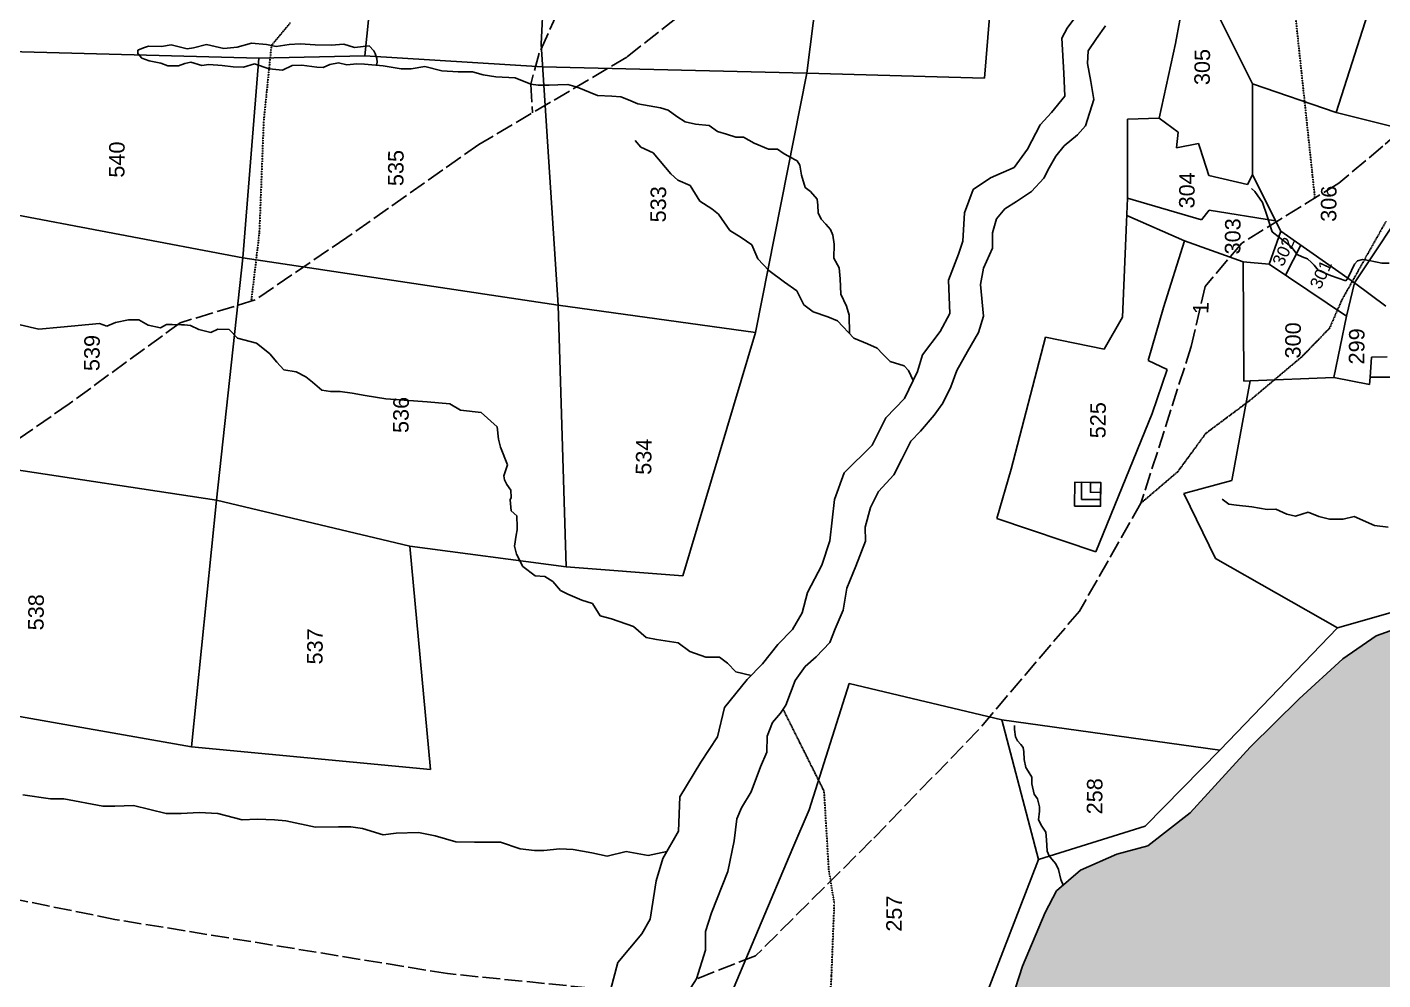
# Model space of a CAD drawing. Header units: inches. Extents: x 343459 to 349076, y 1589263 to 1597215.
# Drawn here: x 344464 to 345382, y 1592079 to 1592724 of the extents above; entities that cross this region are included whole.
import ezdxf

# ---------------------------------------------------------------- set-up
doc = ezdxf.new("R2010")
doc.units = ezdxf.units.IN
doc.header["$MEASUREMENT"] = 0
doc.linetypes.add('ACAD_ISO02W100', pattern=[15, 12, -3])
doc.linetypes.add('ACAD_ISO07W100', pattern=[3, 0, -3])
for name, color, linetype in [('CARTTRACK', 30, 'ACAD_ISO02W100'), ('NALA', 4, 'Continuous'), ('SQUAREWELL', 5, 'Continuous'), ('SURVEY_BND', 7, 'Continuous'), ('SURVEY_NO', 7, 'Continuous'), ('WATER_BODY', 4, 'Continuous')]:
    doc.layers.add(name, color=color, linetype=linetype)
doc.layers.add('FOOTPATH', color=150, linetype='ACAD_ISO07W100', lineweight=30)
doc.styles.get("Standard").update_dxf_attribs({"font": 'arial.ttf'})

# ---------------------------------------------------------------- blocks, each defined once
blk = doc.blocks.new('123')
at = {"layer": 'SQUAREWELL'}
for points in [[(-3.04, 4.2), (0.8, 4.2), (0.8, 0), (-3.04, 0)], [(-1.97, 3.09), (0.8, 3.09), (0.8, 0), (-1.97, 0)], [(0.8, 0), (-0.8, 0), (-0.8, 1.65), (0.8, 1.65)]]:
    blk.add_lwpolyline(points, close=True, dxfattribs=at)

msp = doc.modelspace()

# ---------------------------------------------------------------- hatches: boundary and pattern name
at = {"layer": 'WATER_BODY'}
h = msp.add_hatch(dxfattribs=at)
h.set_pattern_fill('DASH', color=256, scale=20, angle=89.4935, style=0)
h.set_pattern_definition([(89.4935, (347145.951, 1586976.724), (-10.405588, 10.591208), [10.498808, -10.498808])])
h.paths.add_polyline_path([(346591.85, 1592686.75), (346588.3, 1592685.34), (346583.29, 1592678.43), (346581.71, 1592670.62), (346576.91, 1592660.36), (346570.68, 1592650.83), (346571.02, 1592643.96), (346575.57, 1592635.54), (346582.9, 1592624.85), (346592.61, 1592617.25), (346599.14, 1592617.29), (346602.32, 1592618.44), (346605.19, 1592624.22), (346611.9, 1592635.06), (346625.55, 1592650.65), (346632.51, 1592663.5), (346644.02, 1592673.75), (346648.69, 1592688.14), (346643.07, 1592691.89), (346634.31, 1592692.45), (346625.28, 1592691.25), (346610.28, 1592687.95)])
h.paths.add_polyline_path([(346128.85, 1593211.57), (346095.5, 1593197.95), (346040.3, 1593174.24), (345987.39, 1593165.58), (345957.77, 1593164.33), (345938.37, 1593156.93), (345910.05, 1593131.47), (345866.47, 1593114.58), (345850.37, 1593104.44), (345817.66, 1593095.35), (345745.15, 1593081.42), (345677.63, 1593065.07), (345677.22, 1593052.68), (345686.17, 1593039.89), (345706.34, 1593031.85), (345725.98, 1593031.67), (345742.62, 1593035.16), (345779.48, 1593041.48), (345810.64, 1593045.74), (345824.8, 1593041.68), (345850.99, 1593031.47), (345877.88, 1593010.58), (345891.64, 1592995.03), (345905.34, 1592972.53), (345922.67, 1592950.9), (345941.47, 1592915.29), (345959.7, 1592892.44), (345978.85, 1592870.8), (345994.01, 1592856.7), (346028.58, 1592837.64), (346047.85, 1592830.21), (346059.55, 1592820.73), (346070.32, 1592808.23), (346084.74, 1592799.33), (346108.17, 1592793.68), (346120.53, 1592791.46), (346140.5, 1592794.91), (346158.99, 1592801.4), (346174.15, 1592807.32), (346191.39, 1592809.89), (346207.15, 1592814.89), (346219.06, 1592829.31), (346248.53, 1592850.58), (346283.77, 1592871.75), (346301.41, 1592885.51), (346315.34, 1592889.62), (346323.01, 1592901.95), (346335.3, 1592925.44), (346335.42, 1592938.75), (346335.61, 1592961.13), (346329.22, 1592989.62), (346320.46, 1593024.07), (346317.23, 1593034.39), (346317.94, 1593046.48), (346321.98, 1593060.06), (346333.38, 1593084.16), (346342.63, 1593105.85), (346344.59, 1593122.78), (346344.77, 1593143.04), (346345.01, 1593170.07), (346334.48, 1593182.49), (346321.97, 1593193.44), (346309.64, 1593200.19), (346299.59, 1593200.04), (346283, 1593203.21), (346269.44, 1593207.27), (346258.31, 1593213.42), (346242.62, 1593234.51), (346232.18, 1593249.72), (346223.44, 1593251.31)])
h.paths.add_polyline_path([(345966.66, 1592458.92), (345949.08, 1592442.01), (345936.03, 1592428.2), (345944.34, 1592414.79), (345952.97, 1592394.12), (345960.3, 1592381.31), (345960.1, 1592367.58), (345963.72, 1592355.58), (345975.63, 1592351.16), (345986.37, 1592351.36), (345999.56, 1592355.65), (346007.52, 1592368.92), (346019.22, 1592398.84), (346031.34, 1592417.36), (346050.19, 1592423.08), (346082.23, 1592418.09), (346126.02, 1592408.09), (346158.22, 1592401.71), (346194.01, 1592394.53), (346217.85, 1592393.34), (346230.05, 1592399.7), (346244.19, 1592403.89), (346268.7, 1592407.01), (346281.67, 1592411.99), (346285.06, 1592417.85), (346285.09, 1592421.97), (346267.8, 1592419.76), (346243.45, 1592413.9), (346228.39, 1592416.19), (346219.43, 1592421.96), (346212.32, 1592437.71), (346189.94, 1592444.01), (346139.91, 1592454.68), (346099.04, 1592463.48), (346057.79, 1592467.39), (346029.65, 1592475.87), (346004.59, 1592476.68), (345983.41, 1592470.15)])
h.paths.add_polyline_path([(345778.58, 1592423.42), (345707.82, 1592395.13), (345650.78, 1592372.33), (345564.78, 1592336.87), (345531.74, 1592336.55), (345470.93, 1592331.83), (345409, 1592322.95), (345377.02, 1592311.59), (345354.38, 1592296.02), (345324.89, 1592268.87), (345291.74, 1592236.06), (345251.21, 1592191.73), (345222.51, 1592169.45), (345201.45, 1592163.63), (345176.98, 1592152.96), (345160.73, 1592138.83), (345153.1, 1592124.25), (345137.64, 1592087.84), (345124.99, 1592048.63), (345107.95, 1592016.42), (345079.43, 1591965.12), (345064.36, 1591928.45), (345057.79, 1591910.42), (345047.4, 1591889.94), (345036.43, 1591863.69), (345023.1, 1591835.5), (345021.64, 1591830.92), (345028.31, 1591830.87), (345037.13, 1591833.72), (345051.31, 1591838.94), (345063.92, 1591848.17), (345075.18, 1591855.01), (345100.54, 1591861.52), (345119.8, 1591868.03), (345146.12, 1591889.69), (345168.92, 1591904.7), (345192.23, 1591917.05), (345211.47, 1591922.48), (345223.27, 1591933.13), (345241.61, 1591955.93), (345261.79, 1591976.04), (345292.93, 1591999.8), (345334.77, 1592027.46), (345374.92, 1592046.11), (345434.4, 1592077.89), (345478.79, 1592100.47), (345529.69, 1592127.25), (345557.62, 1592142.96), (345594.96, 1592160.16), (345631.3, 1592177.07), (345652.77, 1592191.57), (345691.94, 1592209.42), (345715.38, 1592222.25), (345733.44, 1592228.27), (345761.54, 1592237.7), (345786.07, 1592244.84), (345812.78, 1592249.12), (345843.31, 1592254.7), (345860.21, 1592261.07), (345879.31, 1592272.25), (345901.69, 1592282.93), (345927.93, 1592289.71), (345950.65, 1592295.19), (345958.87, 1592300.79), (345965.03, 1592310.32), (345966.45, 1592323.13), (345960.82, 1592335.31), (345949.17, 1592350.16), (345938.95, 1592365.98), (345933.38, 1592380.41), (345927.36, 1592408.11), (345923.41, 1592419.76), (345911.5, 1592426.73), (345821.71, 1592434.33)])
h.paths.add_polyline_path([(345100.47, 1593991.49), (345089.72, 1593969.04), (345080.08, 1593939.54), (345074.68, 1593912.59), (345079.43, 1593892.11), (345087.32, 1593882.89), (345103.86, 1593871.24), (345126.46, 1593867.27), (345153.89, 1593867.02), (345170.63, 1593877.44), (345178.06, 1593895.46), (345179.56, 1593906.26), (345182.96, 1593919.38), (345183.1, 1593934.88), (345183.07, 1593958.59), (345178.33, 1593979.53), (345173.72, 1593988.03), (345157.63, 1593998.5), (345139.98, 1594003.35), (345124.03, 1594003.49), (345110.63, 1593999.62)])
h.paths.add_polyline_path([(345305.93, 1594011.34), (345293.55, 1594008.84), (345285.98, 1593998.17), (345292.9, 1593972.07), (345298.02, 1593961.94), (345302.61, 1593929.67), (345312.93, 1593921.12), (345328.54, 1593921.31), (345338.95, 1593922.19), (345347.52, 1593935.46), (345345.66, 1593946.54), (345342.26, 1593965.45), (345339.1, 1593976.55), (345338.58, 1593991.2), (345335.1, 1594001.97), (345327.67, 1594007.24), (345316.99, 1594012.22)])
h.paths.add_polyline_path([(346538.62, 1594255.63), (346532.89, 1594246.67), (346527.46, 1594228.83), (346528.84, 1594209.65), (346536.37, 1594202.17), (346542.28, 1594206.52), (346546.38, 1594213.1), (346546.8, 1594219.52), (346550.57, 1594231.06), (346563.69, 1594241.23), (346576, 1594244.06), (346592.1, 1594238.41), (346612.94, 1594230.88), (346614.35, 1594233.94), (346614.37, 1594236.53), (346613.46, 1594240.27), (346607.76, 1594244.93), (346603.36, 1594247.5), (346596.51, 1594252.43), (346583.98, 1594260.65), (346570.64, 1594263.08), (346547.51, 1594258.25)])
h.paths.add_polyline_path([(346778.27, 1593610.2), (346768.75, 1593597.58), (346756.85, 1593580.27), (346745.01, 1593558.23), (346741.03, 1593550.89), (346739.87, 1593544.47), (346740.77, 1593539.44), (346743.7, 1593534.55), (346749.14, 1593529.95), (346753.5, 1593526.78), (346761.77, 1593522.78), (346777.07, 1593516.37), (346794.71, 1593514.47), (346808.03, 1593514.2), (346817.46, 1593517.1), (346823.17, 1593524.89), (346825.08, 1593529.27), (346828.14, 1593538.34), (346831.31, 1593542.71), (346834.45, 1593542.68), (346840.71, 1593541.68), (346852.17, 1593533.74), (346855.02, 1593537.01), (346855.07, 1593543.12), (346855.01, 1593547.99), (346860.57, 1593562.96), (346859.7, 1593573.52), (346845.45, 1593586.11), (346828, 1593598.73), (346809.25, 1593608.48), (346794.42, 1593612.41)])
h.paths.add_polyline_path([(346077.1, 1592904.7), (346078.3, 1593039.69), (346062.18, 1593039.84), (346060.99, 1592904.84)], flags=24)
h.paths.add_polyline_path([(346041.38, 1592951.32), (346041.88, 1593007.62), (346025.42, 1593007.77), (346024.92, 1592951.47)], flags=24)
h.paths.add_polyline_path([(346047.61, 1592310.63), (346048.86, 1592452.5), (346032.75, 1592452.64), (346031.5, 1592310.77)], flags=9)
h.paths.add_polyline_path([(345537.87, 1592147.53), (345539.4, 1592320.42), (345523.29, 1592320.57), (345521.76, 1592147.67)], flags=24)
h.paths.add_polyline_path([(346807.42, 1593543.18), (346807.67, 1593571.76), (346791.69, 1593571.9), (346791.43, 1593543.32)], flags=24)

# ---------------------------------------------------------------- linework, layer by layer
at = {"layer": 'CARTTRACK'}
for p, q in [((344847.41, 1592787.58), (344810.56, 1592705.83)), ((344950.06, 1592766.67), (344869.85, 1592703.18)), ((344869.85, 1592703.18), (344769.84, 1592644.15)), ((344810.56, 1592705.83), (344804.89, 1592684.83)), ((345448.79, 1592701.44), (345381.47, 1592642.89)), ((344804.89, 1592684.83), (344806.15, 1592665.58)), ((344769.84, 1592644.15), (344680.48, 1592581.14)), ((345381.47, 1592642.89), (345351.71, 1592617.81)), ((345351.71, 1592617.81), (345286.21, 1592577.39)), ((344680.48, 1592581.14), (344618.44, 1592538.92)), ((345286.21, 1592577.39), (345261.34, 1592548.04)), ((345261.34, 1592548.04), (345251.84, 1592507.28)), ((344618.44, 1592538.92), (344567.73, 1592523.42)), ((344567.73, 1592523.42), (344492.53, 1592468.63)), ((345251.84, 1592507.28), (345217.85, 1592401.27)), ((344492.53, 1592468.63), (344443.65, 1592434.38)), ((345217.85, 1592401.27), (345176.17, 1592328.21)), ((345176.17, 1592328.21), (345107.96, 1592247.85)), ((345107.96, 1592247.85), (345035.57, 1592173.15)), ((345035.57, 1592173.15), (344957.02, 1592094.84)), ((344523.43, 1592119.56), (344372.94, 1592150.06)), ((344748.62, 1592082.84), (344523.43, 1592119.56)), ((344957.02, 1592094.84), (344917, 1592079.3)), ((344858.88, 1592071.73), (344748.62, 1592082.84))]:
    msp.add_line(p, q, dxfattribs=at)
at = {"layer": 'FOOTPATH', "ltscale": 0.01}
for p, q in [((345335.67, 1592607.91), (345322.48, 1592731.56)), ((344642.28, 1592726.66), (344629.36, 1592711.1)), ((344629.36, 1592711.1), (344624.11, 1592659.93)), ((344624.11, 1592659.93), (344621.18, 1592584.43)), ((345383.51, 1592591.9), (345353.72, 1592538.85)), ((344621.18, 1592584.43), (344615.68, 1592538.07)), ((345353.72, 1592538.85), (345345.37, 1592519.63)), ((345345.37, 1592519.63), (345326.52, 1592500.21)), ((345326.52, 1592500.21), (345291.81, 1592470.99)), ((345291.81, 1592470.99), (345261.61, 1592448.4)), ((345261.61, 1592448.4), (345242.41, 1592422.26)), ((345242.41, 1592422.26), (345217.85, 1592401.27)), ((345003.49, 1592206.25), (344975.7, 1592261.92)), ((345006.69, 1592153.19), (345003.49, 1592206.25)), ((345010.39, 1592130.29), (345006.69, 1592153.19)), ((345008.49, 1592081.44), (345010.39, 1592130.29)), ((345003.85, 1591997.67), (345008.49, 1592081.44))]:
    msp.add_line(p, q, dxfattribs=at)
at = {"layer": 'NALA'}
for p, q in [((345167.94, 1592722.79), (345181.4, 1592741.03)), ((345164.29, 1592716.11), (345167.94, 1592722.79)), ((345193.82, 1592724.33), (345187.68, 1592715.78)), ((344554.98, 1592710.51), (344561.65, 1592711.56)), ((344561.65, 1592711.56), (344572.45, 1592708.82)), ((344576.61, 1592709.62), (344585.51, 1592711.9)), ((344585.51, 1592711.9), (344597.23, 1592709.16)), ((344606.12, 1592709.92), (344615.85, 1592712.61)), ((344615.85, 1592712.61), (344626.1, 1592711.68)), ((344626.1, 1592711.68), (344632.61, 1592710.52)), ((344632.61, 1592710.52), (344641.46, 1592711.69)), ((344641.46, 1592711.69), (344648.96, 1592712.32)), ((344648.96, 1592712.32), (344659.08, 1592711.54)), ((344659.08, 1592711.54), (344669.75, 1592711.44)), ((344669.75, 1592711.44), (344678.5, 1592712.06)), ((344678.5, 1592712.06), (344685.69, 1592709.78)), ((345165.75, 1592692.36), (345164.29, 1592716.11)), ((345187.68, 1592715.78), (345182.04, 1592707.47)), ((344538.99, 1592705.79), (344539.01, 1592707.87)), ((344541.74, 1592702.43), (344538.99, 1592705.79)), ((344539.01, 1592707.87), (344542.91, 1592709.64)), ((344546.58, 1592700.72), (344541.74, 1592702.43)), ((344542.91, 1592709.64), (344546.25, 1592710.58)), ((344546.25, 1592710.58), (344554.98, 1592710.51)), ((344572.45, 1592708.82), (344576.61, 1592709.62)), ((344597.23, 1592709.16), (344606.12, 1592709.92)), ((344685.69, 1592709.78), (344695.51, 1592710.81)), ((344695.51, 1592710.81), (344698.81, 1592707.59)), ((344698.81, 1592707.59), (344699.62, 1592705.78)), ((344699.62, 1592705.78), (344700.7, 1592702.29)), ((344700.7, 1592702.29), (344700.96, 1592699.93)), ((345182.04, 1592707.47), (345181.71, 1592698.86)), ((344554.47, 1592699.12), (344546.58, 1592700.72)), ((344559.38, 1592697.41), (344554.47, 1592699.12)), ((344566.59, 1592697.35), (344559.38, 1592697.41)), ((344570.91, 1592698.84), (344566.59, 1592697.35)), ((344574.8, 1592699.78), (344570.91, 1592698.84)), ((344582.41, 1592697.49), (344574.8, 1592699.78)), ((344586.99, 1592698.14), (344582.41, 1592697.49)), ((344596.14, 1592697.64), (344586.99, 1592698.14)), ((344603.56, 1592696.64), (344596.14, 1592697.64)), ((344610.49, 1592696.44), (344603.56, 1592696.64)), ((344618, 1592698.73), (344610.49, 1592696.44)), ((344627.82, 1592695.31), (344618, 1592698.73)), ((344636.97, 1592694.4), (344627.82, 1592695.31)), ((344643.51, 1592697.53), (344636.97, 1592694.4)), ((344649.98, 1592697.77), (344643.51, 1592697.53)), ((344660.23, 1592696.43), (344649.98, 1592697.77)), ((344664.39, 1592696.25), (344660.23, 1592696.43)), ((344668.84, 1592698.16), (344664.39, 1592696.25)), ((344674.82, 1592699.49), (344668.84, 1592698.16)), ((344680.35, 1592698.06), (344674.82, 1592699.49)), ((344687.16, 1592698.69), (344680.35, 1592698.06)), ((344692.43, 1592698.51), (344687.16, 1592698.69)), ((344705.14, 1592697.27), (344692.43, 1592698.51)), ((344700.96, 1592699.93), (344700.63, 1592697.71)), ((344717.19, 1592695.36), (344705.14, 1592697.27)), ((344723.99, 1592695.3), (344717.19, 1592695.36)), ((344733.29, 1592696.88), (344723.99, 1592695.3)), ((344744.78, 1592693.86), (344733.29, 1592696.88)), ((344755.84, 1592693.34), (344744.78, 1592693.86)), ((344765.55, 1592693.25), (344755.84, 1592693.34)), ((344772.6, 1592691.24), (344765.55, 1592693.25)), ((345181.71, 1592698.86), (345183.88, 1592686.69)), ((344781.19, 1592689.92), (344772.6, 1592691.24)), ((344794.36, 1592689.25), (344781.19, 1592689.92)), ((344804.89, 1592684.83), (344794.36, 1592689.25)), ((344809.86, 1592684.23), (344804.89, 1592684.83)), ((344817.26, 1592684.16), (344809.86, 1592684.23)), ((344823.23, 1592684.44), (344817.26, 1592684.16)), ((344829.97, 1592684.6), (344823.23, 1592684.44)), ((344836.25, 1592683), (344829.97, 1592684.6)), ((345166.33, 1592676.77), (345165.75, 1592692.36)), ((345183.88, 1592686.69), (345186.05, 1592674.52)), ((344850.01, 1592677.31), (344836.25, 1592683)), ((344859.68, 1592676.72), (344850.01, 1592677.31)), ((344865.83, 1592676.42), (344859.68, 1592676.72)), ((344871.09, 1592674.23), (344865.83, 1592676.42)), ((345157.38, 1592665.81), (345166.33, 1592676.77)), ((345186.05, 1592674.52), (345180.33, 1592656.84)), ((344877.47, 1592671.54), (344871.09, 1592674.23)), ((344892.8, 1592668.99), (344877.47, 1592671.54)), ((344897.97, 1592667.43), (344892.8, 1592668.99)), ((344903.83, 1592663.15), (344897.97, 1592667.43)), ((345149.64, 1592657.49), (345157.38, 1592665.81)), ((344909.37, 1592659.35), (344903.83, 1592663.15)), ((344916.37, 1592657.93), (344909.37, 1592659.35)), ((344925.59, 1592656.88), (344916.37, 1592657.93)), ((344931.3, 1592653), (344925.59, 1592656.88)), ((345141.11, 1592641.02), (345149.64, 1592657.49)), ((345180.33, 1592656.84), (345174.96, 1592650.56)), ((344879.4, 1592642.37), (344875.65, 1592646.85)), ((344937.34, 1592651.03), (344931.3, 1592653)), ((344943.78, 1592648.98), (344937.34, 1592651.03)), ((344948.8, 1592649.01), (344943.78, 1592648.98)), ((344956.17, 1592645.04), (344948.8, 1592649.01)), ((345174.96, 1592650.56), (345165.79, 1592643.29)), ((344887.7, 1592638.47), (344879.4, 1592642.37)), ((344899.6, 1592624.18), (344887.7, 1592638.47)), ((344965.7, 1592640.94), (344956.17, 1592645.04)), ((344971.92, 1592641.05), (344965.7, 1592640.94)), ((344975.64, 1592638.22), (344971.92, 1592641.05)), ((344980.01, 1592635.79), (344975.64, 1592638.22)), ((345132.14, 1592628.63), (345141.11, 1592641.02)), ((345165.79, 1592643.29), (345160.16, 1592636.25)), ((344985.16, 1592633.11), (344980.01, 1592635.79)), ((344987.05, 1592630.14), (344985.16, 1592633.11)), ((344988.03, 1592623.43), (344987.05, 1592630.14)), ((345116.03, 1592621.58), (345132.14, 1592628.63)), ((345160.16, 1592636.25), (345155.79, 1592628.19)), ((344904.34, 1592619.85), (344899.6, 1592624.18)), ((344912.88, 1592616.31), (344904.34, 1592619.85)), ((344990.63, 1592614.98), (344988.03, 1592623.43)), ((345104.22, 1592613.53), (345116.03, 1592621.58)), ((345152.19, 1592621.38), (345143.77, 1592612.34)), ((345155.79, 1592628.19), (345152.19, 1592621.38)), ((344919.44, 1592605.65), (344912.88, 1592616.31)), ((344994.27, 1592612.31), (344990.63, 1592614.98)), ((344998.68, 1592607.01), (344994.27, 1592612.31)), ((345098.34, 1592597.75), (345104.22, 1592613.53)), ((345143.77, 1592612.34), (345133.59, 1592605.6)), ((345294.88, 1592612.35), (345292.63, 1592614.32)), ((345300.02, 1592604.82), (345294.88, 1592612.35)), ((344927.47, 1592600.63), (344919.44, 1592605.65)), ((344999.13, 1592602.93), (344998.68, 1592607.01)), ((344999.4, 1592597.82), (344999.13, 1592602.93)), ((345133.59, 1592605.6), (345125.71, 1592600.6)), ((345303.03, 1592596.33), (345300.02, 1592604.82)), ((344932.05, 1592596.96), (344927.47, 1592600.63)), ((344939.53, 1592585.84), (344932.05, 1592596.96)), ((345001.51, 1592593.57), (344999.4, 1592597.82)), ((345004.67, 1592590.27), (345001.51, 1592593.57)), ((345097.37, 1592578.73), (345098.34, 1592597.75)), ((345120.08, 1592593.81), (345117.47, 1592584.21)), ((345125.71, 1592600.6), (345120.08, 1592593.81)), ((345306.66, 1592584.91), (345303.03, 1592596.33)), ((344947.4, 1592581.15), (344939.53, 1592585.84)), ((345007.67, 1592586.66), (345004.67, 1592590.27)), ((345009.23, 1592582.81), (345007.67, 1592586.66)), ((345010.13, 1592576.58), (345009.23, 1592582.81)), ((345117.47, 1592584.21), (345117.38, 1592573.83)), ((345317.05, 1592576.83), (345306.66, 1592584.91)), ((344954.44, 1592576.14), (344947.4, 1592581.15)), ((344958.64, 1592566.7), (344954.44, 1592576.14)), ((345010.05, 1592567.24), (345010.13, 1592576.58)), ((345094.42, 1592569.89), (345097.37, 1592578.73)), ((345117.38, 1592573.83), (345111.19, 1592560.47)), ((345319.95, 1592574.36), (345317.05, 1592576.83)), ((345323.65, 1592569.61), (345319.95, 1592574.36)), ((344965.92, 1592558.88), (344958.64, 1592566.7)), ((345013.58, 1592560.51), (345010.05, 1592567.24)), ((345087.56, 1592552.2), (345094.42, 1592569.89)), ((345326.88, 1592568.12), (345323.65, 1592569.61)), ((345330.61, 1592566.62), (345326.88, 1592568.12)), ((345333.19, 1592564.16), (345330.61, 1592566.62)), ((345335.12, 1592562.35), (345333.19, 1592564.16)), ((345364.35, 1592565.35), (345362.38, 1592563.09)), ((345367.77, 1592566.3), (345364.35, 1592565.35)), ((345372.31, 1592565.61), (345367.77, 1592566.3)), ((345376.53, 1592564.75), (345372.31, 1592565.61)), ((345380.91, 1592563.74), (345376.53, 1592564.75)), ((344976.73, 1592550.86), (344965.92, 1592558.88)), ((345014.27, 1592553.24), (345013.58, 1592560.51)), ((345111.19, 1592560.47), (345109.32, 1592549.34)), ((345337.69, 1592559.07), (345335.12, 1592562.35)), ((345346.11, 1592555.42), (345337.69, 1592559.07)), ((345356.59, 1592551.92), (345346.11, 1592555.42)), ((345360.39, 1592558.88), (345357.91, 1592553.53)), ((345362.38, 1592563.09), (345360.39, 1592558.88)), ((345385.78, 1592563.7), (345380.91, 1592563.74)), ((344984.92, 1592545.01), (344976.73, 1592550.86)), ((345014.73, 1592542.78), (345014.27, 1592553.24)), ((345088.56, 1592529.65), (345087.56, 1592552.2)), ((345109.32, 1592549.34), (345111.33, 1592527.91)), ((345357.91, 1592553.53), (345356.59, 1592551.92)), ((344989.78, 1592535.57), (344984.92, 1592545.01)), ((345018.49, 1592534.6), (345014.73, 1592542.78)), ((344995.99, 1592530.73), (344989.78, 1592535.57)), ((345005.85, 1592527.51), (344995.99, 1592530.73)), ((345012.42, 1592524.81), (345005.85, 1592527.51)), ((345020.5, 1592528.52), (345018.49, 1592534.6)), ((345020.55, 1592516.09), (345020.5, 1592528.52)), ((345081.98, 1592517.48), (345088.56, 1592529.65)), ((345111.33, 1592527.91), (345107.95, 1592516.8)), ((344471.95, 1592519.18), (344459.49, 1592522.01)), ((344486.61, 1592520.41), (344471.95, 1592519.18)), ((344513.11, 1592522.89), (344486.61, 1592520.41)), ((344517.98, 1592521.22), (344513.11, 1592522.89)), ((344523.97, 1592523.61), (344517.98, 1592521.22)), ((344532.67, 1592525.43), (344523.97, 1592523.61)), ((344539.73, 1592525.37), (344532.67, 1592525.43)), ((344545.94, 1592521.79), (344539.73, 1592525.37)), ((344554.33, 1592520.08), (344545.94, 1592521.79)), ((344558.42, 1592522.22), (344554.33, 1592520.08)), ((344562.22, 1592522.18), (344558.42, 1592522.22)), ((344568.46, 1592522.13), (344562.22, 1592522.18)), ((344570.63, 1592522.11), (344568.46, 1592522.13)), ((344574.7, 1592521.53), (344570.63, 1592522.11)), ((344580.37, 1592518.76), (344574.7, 1592521.53)), ((344588.49, 1592516.79), (344580.37, 1592518.76)), ((344593.13, 1592519.19), (344588.49, 1592516.79)), ((344600.72, 1592518.86), (344593.13, 1592519.19)), ((344606.37, 1592513.1), (344600.72, 1592518.86)), ((345023.46, 1592512.97), (345012.42, 1592524.81)), ((344619.27, 1592509.69), (344606.37, 1592513.1)), ((344621.42, 1592508.04), (344619.27, 1592509.69)), ((345032.82, 1592509.1), (345023.46, 1592512.97)), ((345039.38, 1592506.23), (345032.82, 1592509.1)), ((345070.11, 1592501.76), (345081.98, 1592517.48)), ((345107.95, 1592516.8), (345100.5, 1592503.95)), ((344628.43, 1592502.28), (344621.42, 1592508.04)), ((344632.99, 1592496.8), (344628.43, 1592502.28)), ((345042.98, 1592502.41), (345039.38, 1592506.23)), ((345048.2, 1592497.25), (345042.98, 1592502.41)), ((345066.66, 1592490.52), (345070.11, 1592501.76)), ((345100.5, 1592503.95), (345093.3, 1592491.1)), ((344637.83, 1592491.6), (344632.99, 1592496.8)), ((344646.23, 1592490.16), (344637.83, 1592491.6)), ((345057.57, 1592494.36), (345048.2, 1592497.25)), ((345060.51, 1592491.03), (345057.57, 1592494.36)), ((345063.76, 1592484.45), (345060.51, 1592491.03)), ((345093.3, 1592491.1), (345089.16, 1592479.99)), ((344652.71, 1592486.85), (344646.23, 1592490.16)), ((344657.29, 1592483.27), (344652.71, 1592486.85)), ((344663.49, 1592477.78), (344657.29, 1592483.27)), ((345057.87, 1592472.13), (345066.66, 1592490.52)), ((344669.45, 1592476.92), (344663.49, 1592477.78)), ((344675.96, 1592476.86), (344669.45, 1592476.92)), ((344684.09, 1592475.7), (344675.96, 1592476.86)), ((344692.76, 1592474.27), (344684.09, 1592475.7)), ((344706.79, 1592471.97), (344692.76, 1592474.27)), ((345089.16, 1592479.99), (345083.75, 1592468.9)), ((344734.72, 1592469.82), (344706.79, 1592471.97)), ((344750.17, 1592468.59), (344734.72, 1592469.82)), ((344757.46, 1592464.18), (344750.17, 1592468.59)), ((344771.29, 1592462.7), (344757.46, 1592464.18)), ((345045.3, 1592459.05), (345057.87, 1592472.13)), ((345083.75, 1592468.9), (345077.86, 1592460.85)), ((344782.16, 1592453.03), (344771.29, 1592462.7)), ((345035.85, 1592440.54), (345045.3, 1592459.05)), ((345077.86, 1592460.85), (345068.66, 1592450.04)), ((344783.13, 1592444.72), (344782.16, 1592453.03)), ((345068.66, 1592450.04), (345062.11, 1592443.17)), ((344784.46, 1592439.17), (344783.13, 1592444.72)), ((344789.2, 1592427.36), (344784.46, 1592439.17)), ((345017, 1592421.76), (345035.85, 1592440.54)), ((345062.11, 1592443.17), (345055.93, 1592431.07)), ((344786.71, 1592419.76), (344789.2, 1592427.36)), ((345055.93, 1592431.07), (345050.52, 1592420.48)), ((344787.03, 1592416.99), (344786.71, 1592419.76)), ((345010.38, 1592403.83), (345017, 1592421.76)), ((345050.52, 1592420.48), (345040.31, 1592409.18)), ((344788.73, 1592413.86), (344787.03, 1592416.99)), ((344791.46, 1592410.03), (344788.73, 1592413.86)), ((344791.76, 1592405.18), (344791.46, 1592410.03)), ((345040.31, 1592409.18), (345034.9, 1592398.34)), ((344791.06, 1592403.46), (344791.76, 1592405.18)), ((344791.69, 1592396.18), (344791.06, 1592403.46)), ((345007.26, 1592375.8), (345010.38, 1592403.83)), ((345277.24, 1592400.55), (345272.82, 1592404.11)), ((345282.42, 1592399.95), (345277.24, 1592400.55)), ((345292.79, 1592398.74), (345282.42, 1592399.95)), ((344795.46, 1592392.69), (344791.69, 1592396.18)), ((344795.74, 1592385.07), (344795.46, 1592392.69)), ((345034.9, 1592398.34), (345031.24, 1592384.95)), ((345303.16, 1592396.98), (345292.79, 1592398.74)), ((345309.1, 1592397.3), (345303.16, 1592396.98)), ((345316.62, 1592393.87), (345309.1, 1592397.3)), ((345322.36, 1592392.52), (345316.62, 1592393.87)), ((345330.91, 1592395.23), (345322.36, 1592392.52)), ((345338.3, 1592392.2), (345330.91, 1592395.23)), ((345345.51, 1592390.46), (345338.3, 1592392.2)), ((345354.78, 1592390.38), (345345.51, 1592390.46)), ((345362.21, 1592392.36), (345354.78, 1592390.38)), ((345375.98, 1592386.1), (345362.21, 1592392.36)), ((344794.99, 1592379.54), (344795.72, 1592383.34)), ((344795.72, 1592383.34), (344795.74, 1592385.07)), ((345031.24, 1592384.95), (345031.41, 1592375.58)), ((345385.24, 1592385.09), (345375.98, 1592386.1)), ((344793.89, 1592372.28), (344794.99, 1592379.54)), ((344795.23, 1592366.73), (344793.89, 1592372.28)), ((345001.84, 1592359.3), (345007.26, 1592375.8)), ((345031.41, 1592375.58), (345024.94, 1592358.67)), ((344799.65, 1592358.38), (344795.23, 1592366.73)), ((344807.89, 1592352.08), (344799.65, 1592358.38)), ((344992.1, 1592340.93), (345001.84, 1592359.3)), ((345024.94, 1592358.67), (345018.74, 1592343.78)), ((344814.45, 1592351.68), (344807.89, 1592352.08)), ((344819.95, 1592348.17), (344814.45, 1592351.68)), ((344825.09, 1592342.24), (344819.95, 1592348.17)), ((344829.9, 1592339.77), (344825.09, 1592342.24)), ((344839.55, 1592335.53), (344829.9, 1592339.77)), ((344846.79, 1592333.39), (344839.55, 1592335.53)), ((344988.62, 1592327.05), (344992.1, 1592340.93)), ((345018.74, 1592343.78), (345016.33, 1592328.86)), ((344851.9, 1592325.04), (344846.79, 1592333.39)), ((344982.06, 1592315.84), (344988.62, 1592327.05)), ((345016.33, 1592328.86), (345010.91, 1592316.25)), ((344859.48, 1592322.9), (344851.9, 1592325.04)), ((344874.4, 1592317.72), (344859.48, 1592322.9)), ((344882.98, 1592310.29), (344874.4, 1592317.72)), ((344890.1, 1592308.93), (344882.98, 1592310.29)), ((344904.56, 1592306.85), (344890.1, 1592308.93)), ((344972.15, 1592305.61), (344982.06, 1592315.84)), ((345010.91, 1592316.25), (345007.29, 1592306.91)), ((344912.51, 1592300.94), (344904.56, 1592306.85)), ((344923.28, 1592297.16), (344912.51, 1592300.94)), ((344961.83, 1592292.59), (344972.15, 1592305.61)), ((345007.29, 1592306.91), (344998.1, 1592297.37)), ((344932.58, 1592297.08), (344923.28, 1592297.16)), ((344938.16, 1592292.92), (344932.58, 1592297.08)), ((344943.73, 1592287.03), (344938.16, 1592292.92)), ((344951.43, 1592281.89), (344961.83, 1592292.59)), ((344990.7, 1592290.85), (344983.79, 1592281.29)), ((344998.1, 1592297.37), (344990.7, 1592290.85)), ((344935.94, 1592263.08), (344951.43, 1592281.89)), ((344954.06, 1592284.59), (344943.73, 1592287.03)), ((344983.79, 1592281.29), (344977.57, 1592264.63)), ((344931.21, 1592243.22), (344935.94, 1592263.08)), ((344977.57, 1592264.63), (344973.83, 1592259.2)), ((344968.46, 1592252.92), (344964.84, 1592243.58)), ((344973.83, 1592259.2), (344968.46, 1592252.92)), ((344920.04, 1592226.06), (344931.21, 1592243.22)), ((344964.84, 1592243.58), (344964.74, 1592232.69)), ((345132.17, 1592248.14), (345132.19, 1592250.73)), ((345132.98, 1592243.02), (345132.17, 1592248.14)), ((345134.37, 1592240.43), (345132.98, 1592243.02)), ((345136.5, 1592237.94), (345134.37, 1592240.43)), ((345138.15, 1592235.84), (345136.5, 1592237.94)), ((345138.67, 1592233), (345138.15, 1592235.84)), ((344905.7, 1592202.44), (344920.04, 1592226.06)), ((344964.74, 1592232.69), (344960.36, 1592222.86)), ((345138.81, 1592227.77), (345138.67, 1592233)), ((345139.93, 1592222.28), (345138.81, 1592227.77)), ((344960.36, 1592222.86), (344954.14, 1592205.94)), ((345141.57, 1592219.86), (345139.93, 1592222.28)), ((345143.93, 1592215.78), (345141.57, 1592219.86)), ((345144.08, 1592211.29), (345143.93, 1592215.78)), ((345145.55, 1592204.38), (345144.08, 1592211.29)), ((344479.82, 1592201.12), (344461.17, 1592203.87)), ((344488.85, 1592201.24), (344479.82, 1592201.12)), ((344515.43, 1592196.23), (344488.85, 1592201.24)), ((344904.78, 1592179.19), (344905.7, 1592202.44)), ((344954.14, 1592205.94), (344947.47, 1592195.12)), ((345147.83, 1592201.05), (345145.55, 1592204.38)), ((345149.26, 1592195.75), (345147.83, 1592201.05)), ((344523.38, 1592196.16), (344515.43, 1592196.23)), ((344536.09, 1592196.65), (344523.38, 1592196.16)), ((344558.29, 1592191.26), (344536.09, 1592196.65)), ((344568.22, 1592191.18), (344558.29, 1592191.26)), ((344580.54, 1592191.86), (344568.22, 1592191.18)), ((344593.25, 1592191.15), (344580.54, 1592191.86)), ((344609.51, 1592187.03), (344593.25, 1592191.15)), ((344947.47, 1592195.12), (344944.36, 1592187.55)), ((345148.44, 1592186.95), (345149.29, 1592192.73)), ((345149.29, 1592192.73), (345149.26, 1592195.75)), ((344619.84, 1592187.34), (344609.51, 1592187.03)), ((344631.5, 1592186.83), (344619.84, 1592187.34)), ((344639.05, 1592186.17), (344631.5, 1592186.83)), ((344659.27, 1592182.01), (344639.05, 1592186.17)), ((344674.77, 1592182.27), (344659.27, 1592182.01)), ((344683.11, 1592182.2), (344674.77, 1592182.27)), ((344691.05, 1592181.13), (344683.11, 1592182.2)), ((344705.12, 1592176.83), (344691.05, 1592181.13)), ((344894.32, 1592160.82), (344904.78, 1592179.19)), ((344944.36, 1592187.55), (344942.46, 1592172.62)), ((345150.8, 1592182.56), (345148.44, 1592186.95)), ((345153.41, 1592178.54), (345150.8, 1592182.56)), ((344713.85, 1592177.95), (344705.12, 1592176.83)), ((344728.95, 1592178.41), (344713.85, 1592177.95)), ((344740.26, 1592176.12), (344728.95, 1592178.41)), ((344754.13, 1592172.02), (344740.26, 1592176.12)), ((344766.84, 1592171.91), (344754.13, 1592172.02)), ((344776.97, 1592171.82), (344766.84, 1592171.91)), ((344784.52, 1592171.75), (344776.97, 1592171.82)), ((344797.74, 1592167.25), (344784.52, 1592171.75)), ((344942.46, 1592172.62), (344938.23, 1592151.9)), ((345154.04, 1592173.3), (345153.41, 1592178.54)), ((345154.46, 1592165.72), (345154.04, 1592173.3)), ((344807.46, 1592166.17), (344797.74, 1592167.25)), ((344813.82, 1592166.11), (344807.46, 1592166.17)), ((344824.56, 1592167.21), (344813.82, 1592166.11)), ((344833.69, 1592166.93), (344824.56, 1592167.21)), ((344846.19, 1592164.63), (344833.69, 1592166.93)), ((344856.7, 1592162.35), (344846.19, 1592164.63)), ((344869.45, 1592165.43), (344856.7, 1592162.35)), ((344884.46, 1592162.76), (344869.45, 1592165.43)), ((344897.03, 1592165.58), (344884.46, 1592162.76)), ((344889.87, 1592145.75), (344894.32, 1592160.82)), ((345155.67, 1592162.57), (345154.46, 1592165.72)), ((345157.55, 1592160.28), (345155.67, 1592162.57)), ((344938.23, 1592151.9), (344927.26, 1592124.03)), ((345160.29, 1592157.24), (345157.55, 1592160.28)), ((345162.16, 1592153.22), (345160.29, 1592157.24)), ((345163.52, 1592146.62), (345162.16, 1592153.22)), ((344885.81, 1592119.64), (344889.87, 1592145.75)), ((345165.2, 1592142.71), (345163.52, 1592146.62)), ((344927.26, 1592124.03), (344923.1, 1592111.4)), ((344879.98, 1592109.86), (344885.81, 1592119.64)), ((344863.83, 1592090.39), (344879.98, 1592109.86)), ((344923.1, 1592111.4), (344923.25, 1592098.74)), ((344923.25, 1592098.74), (344917, 1592079.3)), ((344858.88, 1592071.73), (344863.83, 1592090.39)), ((344917, 1592079.3), (344909.82, 1592067.97))]:
    msp.add_line(p, q, dxfattribs=at)
at = {"layer": 'SURVEY_BND'}
for p, q in [((344811.91, 1592711.94), (344819.54, 1592868.97)), ((345112.06, 1592689.03), (345126.8, 1592873.85)), ((344708.41, 1592864.82), (344692.71, 1592704.03)), ((344991.82, 1592692.49), (345013.49, 1592864.5)), ((345241.23, 1592712.48), (345255.36, 1592789.66)), ((345382.1, 1592766.46), (345349.93, 1592665.85)), ((345271.01, 1592729.82), (345293.44, 1592685.21)), ((344823.53, 1592535.39), (344811.91, 1592711.94)), ((345230.28, 1592661.84), (345241.23, 1592712.48)), ((344620.81, 1592702.46), (344441.63, 1592707.23)), ((344610.17, 1592567.48), (344620.81, 1592702.46)), ((344692.71, 1592704.03), (344620.81, 1592702.46)), ((344692.71, 1592704.03), (344812.91, 1592696.72)), ((344812.91, 1592696.72), (344991.82, 1592692.49)), ((344991.82, 1592692.49), (344956.89, 1592516.74)), ((344991.82, 1592692.49), (345112.06, 1592689.03)), ((345293.44, 1592685.21), (345293.33, 1592623.61)), ((345349.93, 1592665.85), (345293.44, 1592685.21)), ((345349.93, 1592665.85), (345424.06, 1592647.31)), ((345230.28, 1592661.84), (345208.68, 1592661.15)), ((345208.68, 1592661.15), (345208.8, 1592607.87)), ((345242.96, 1592652.5), (345230.28, 1592661.84)), ((345241.85, 1592641.76), (345242.96, 1592652.5)), ((345256.73, 1592644.67), (345241.85, 1592641.76)), ((345257.96, 1592641.5), (345256.73, 1592644.67)), ((345263.86, 1592623.11), (345257.96, 1592641.5)), ((345289.99, 1592616.94), (345263.86, 1592623.11)), ((345293.33, 1592623.61), (345289.99, 1592616.94)), ((345312.58, 1592585.44), (345293.33, 1592623.61)), ((345413.28, 1592627.23), (345362.38, 1592550.48)), ((345208.8, 1592607.87), (345208.15, 1592591.56)), ((345258.85, 1592593.13), (345208.8, 1592607.87)), ((344610.17, 1592567.48), (344435.49, 1592600.54)), ((345247.3, 1592578.84), (345208.33, 1592596.07)), ((345264.06, 1592599.67), (345258.85, 1592593.13)), ((345309.01, 1592592.52), (345264.06, 1592599.67)), ((345208.15, 1592591.56), (345205.29, 1592527.28)), ((345312.58, 1592585.44), (345304.66, 1592563)), ((345362.38, 1592550.48), (345312.58, 1592585.44)), ((345233.2, 1592533.68), (345247.3, 1592578.84)), ((345247.3, 1592578.84), (345287, 1592564.62)), ((344592.3, 1592403.35), (344610.17, 1592567.48)), ((344610.17, 1592567.48), (344823.53, 1592535.39)), ((345287, 1592564.62), (345287.36, 1592483.97)), ((345304.66, 1592563), (345287, 1592564.62)), ((345304.66, 1592563), (345357.04, 1592528)), ((345357.04, 1592528), (345362.38, 1592550.48)), ((345383.54, 1592534.73), (345362.38, 1592550.48)), ((344823.53, 1592535.39), (344828.92, 1592358.28)), ((344956.89, 1592516.74), (344823.53, 1592535.39)), ((345222.81, 1592497.84), (345233.2, 1592533.68)), ((345357.04, 1592528), (345348.43, 1592486.32)), ((345205.29, 1592527.28), (345192.97, 1592505.51)), ((344956.89, 1592516.74), (344907.78, 1592352.02)), ((345153.19, 1592513.7), (345130.11, 1592424.32)), ((345192.97, 1592505.51), (345153.19, 1592513.7)), ((345373.93, 1592500.11), (345372.95, 1592486.49)), ((345384.36, 1592500.39), (345373.93, 1592500.11)), ((345235.67, 1592491.77), (345222.81, 1592497.84)), ((345225.48, 1592462.03), (345235.67, 1592491.77)), ((345291.82, 1592484.07), (345279.24, 1592416.65)), ((345287.36, 1592483.97), (345291.82, 1592484.07)), ((345348.43, 1592486.32), (345291.82, 1592484.07)), ((345348.43, 1592486.32), (345372.48, 1592481.63)), ((345372.48, 1592481.63), (345372.95, 1592486.49)), ((345372.95, 1592486.49), (345412.55, 1592486.7)), ((345187.29, 1592368.3), (345225.48, 1592462.03)), ((344592.3, 1592403.35), (344390.8, 1592433.73)), ((345130.11, 1592424.32), (345120.33, 1592390.99)), ((345279.24, 1592416.65), (345246.94, 1592407.93)), ((344575.22, 1592236.47), (344592.3, 1592403.35)), ((344723.04, 1592372.24), (344592.3, 1592403.35)), ((345246.94, 1592407.93), (345268.34, 1592363.84)), ((345120.33, 1592390.99), (345187.29, 1592368.3)), ((344737.03, 1592220.98), (344723.04, 1592372.24)), ((344828.92, 1592358.28), (344723.04, 1592372.24)), ((345268.34, 1592363.84), (345350.9, 1592316.97)), ((344907.78, 1592352.02), (344828.92, 1592358.28)), ((345350.9, 1592316.97), (345441.4, 1592342.75)), ((345350.9, 1592316.97), (345271.32, 1592234.05)), ((344346.82, 1592276.65), (344575.22, 1592236.47)), ((344993.42, 1592193.66), (345020.48, 1592279.32)), ((345020.48, 1592279.32), (345123.78, 1592254.7)), ((345123.78, 1592254.7), (345271.32, 1592234.05)), ((345148.61, 1592160.12), (345123.78, 1592254.7)), ((344575.22, 1592236.47), (344737.03, 1592220.98)), ((345271.32, 1592234.05), (345220.69, 1592182.56)), ((344982.32, 1592168.07), (344993.42, 1592193.66)), ((345220.69, 1592182.56), (345148.61, 1592160.12)), ((344927.12, 1592037.36), (344982.32, 1592168.07)), ((345148.61, 1592160.12), (345076.28, 1591973.93))]:
    msp.add_line(p, q, dxfattribs=at)
at = {"layer": 'SURVEY_NO'}
msp.add_line((345315.67, 1592555.61), (345326.09, 1592576.05), dxfattribs=at)
at = {"layer": 'WATER_BODY'}
for p, q in [((345377.02, 1592311.59), (345409, 1592322.95)), ((345354.38, 1592296.02), (345377.02, 1592311.59)), ((345324.89, 1592268.87), (345354.38, 1592296.02)), ((345291.74, 1592236.06), (345324.89, 1592268.87)), ((345251.21, 1592191.73), (345291.74, 1592236.06)), ((345222.51, 1592169.45), (345251.21, 1592191.73)), ((345176.98, 1592152.96), (345201.45, 1592163.63)), ((345201.45, 1592163.63), (345222.51, 1592169.45)), ((345160.73, 1592138.83), (345176.98, 1592152.96)), ((345153.1, 1592124.25), (345160.73, 1592138.83)), ((345137.64, 1592087.84), (345153.1, 1592124.25)), ((345124.99, 1592048.63), (345137.64, 1592087.84))]:
    msp.add_line(p, q, dxfattribs=at)

# ---------------------------------------------------------------- block references
at = {"layer": 'SURVEY_BND', "xscale": 4.199523209171961, "yscale": 4.19952320959419, "zscale": 4.199523209183455, "rotation": 89.4934967146408}
msp.add_blockref('123', (345190.6, 1592411.97), dxfattribs=at)

# ---------------------------------------------------------------- texts
at = {"layer": 'SURVEY_NO', "oblique": 360}
for s, height, rotation, p in [('305', 10.499, 89.4935, (345264.43, 1592684.27)), ('540', 10.499, 89.4935, (344529.9, 1592621.59)), ('535', 10.499, 89.4935, (344718.72, 1592615.89)), ('304', 10.499, 89.4935, (345254.08, 1592600.79)), ('533', 10.499, 89.4935, (344896.33, 1592591.31)), ('306', 10.499, 89.4935, (345350.03, 1592591.72)), ('302', 8.399, 65.1765, (345313.96, 1592560.94)), ('301', 8.399, 65.1765, (345339.28, 1592545.46)), ('1', 10.5, 89.4935, (345263.53, 1592529.32)), ('300', 10.499, 89.4935, (345325.88, 1592499.21)), ('299', 10.499, 89.4935, (345368.97, 1592495.15)), ('539', 10.499, 89.4935, (344513.08, 1592490.66)), ('536', 10.499, 89.4935, (344722.18, 1592448.75)), ('525', 10.499, 89.4935, (345193.88, 1592445.18)), ('534', 10.499, 89.4935, (344886.47, 1592420.47)), ('537', 10.499, 89.4935, (344664, 1592292.06))]:
    msp.add_text(s, height=height, rotation=rotation, dxfattribs=at).set_placement(p)
at = {"layer": 'SURVEY_NO'}
for s, p in [('303', (345285.07, 1592569.64)), ('538', (344475.23, 1592315.16)), ('258', (345191.63, 1592190.62)), ('257', (345055.92, 1592111.18))]:
    msp.add_text(s, height=10.499, rotation=89.4935, dxfattribs=at).set_placement(p)

doc.saveas('drawing.dxf')
